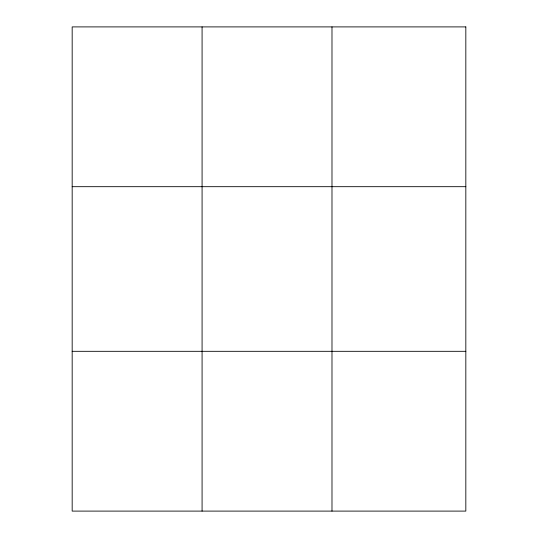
<?xml version="1.0" encoding="UTF-8"?>
<svg xmlns="http://www.w3.org/2000/svg" width="538" height="538" viewBox="0 0 538 538"><rect width="100%" height="100%" fill="white"/><g stroke="black" fill="none" stroke-linecap="round" stroke-linejoin="round"><path stroke-width="0.81" d="M202.08 511.1L202.08 26.9M331.986 511.1L331.986 26.9M72.173 186.686L465.827 186.686M72.173 351.314L465.827 351.314M465.827 26.9L465.827 511.1L72.173 511.1L72.173 26.9L465.827 26.9"/></g></svg>
